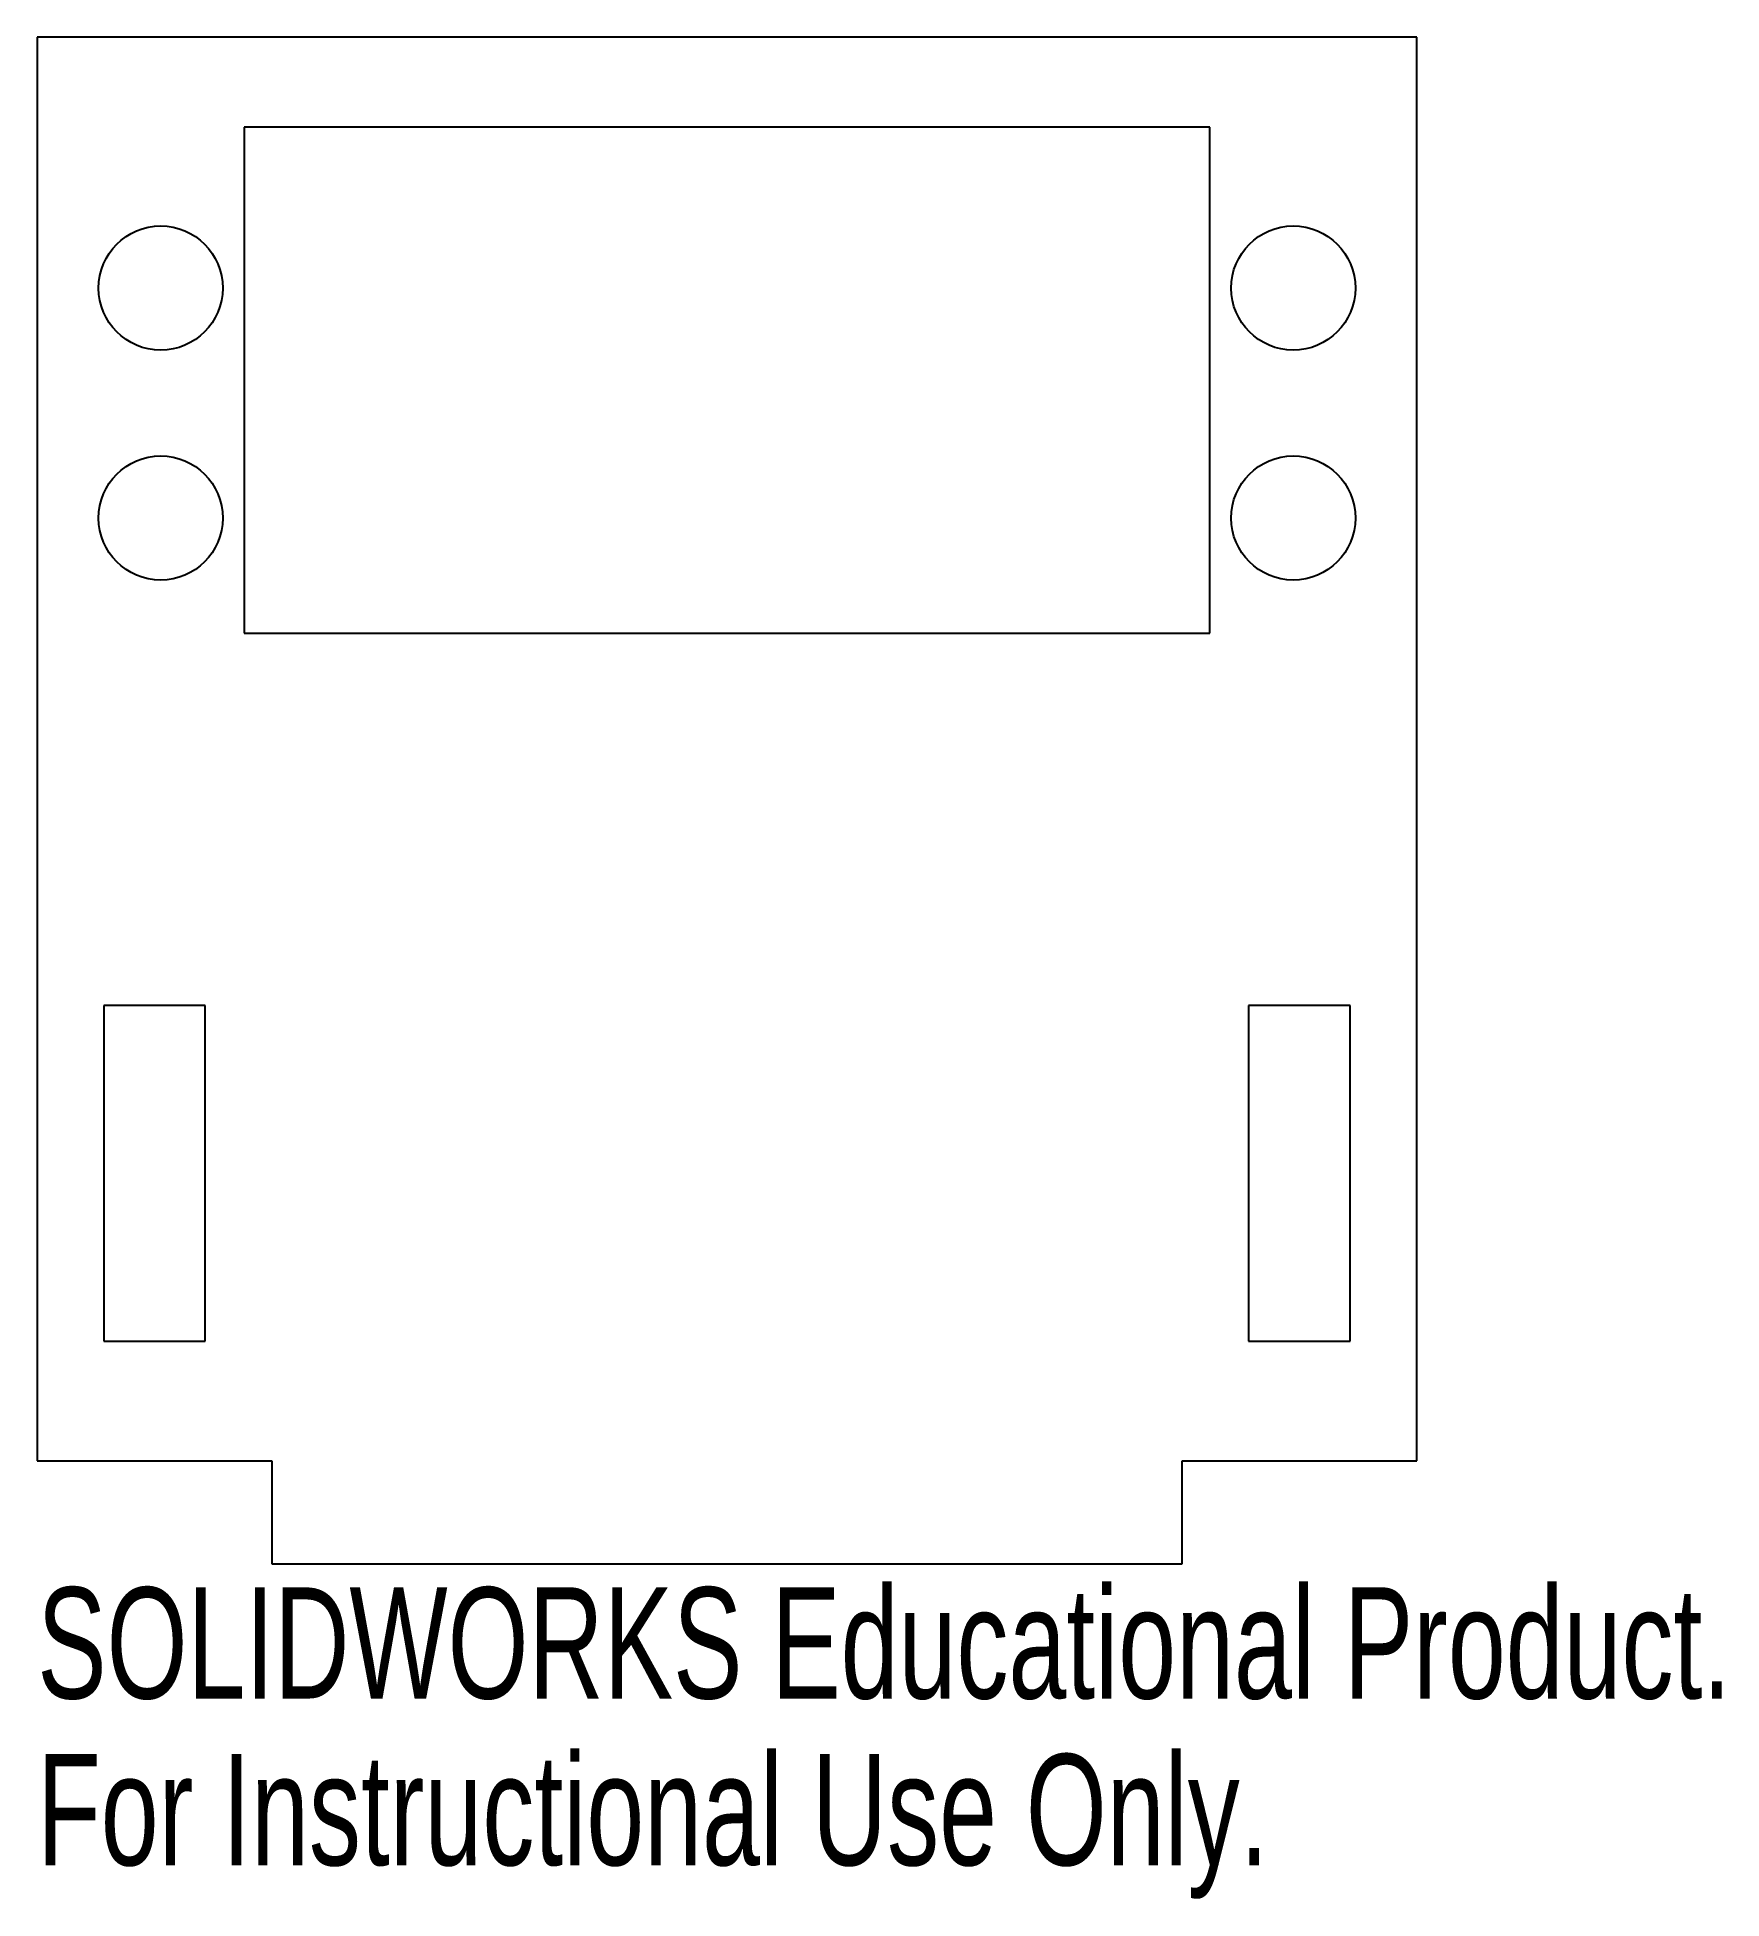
# Model space of a CAD drawing. Header units: millimetres. Extents: x 0 to 73.3, y -19 to 61.9.
import ezdxf

# ---------------------------------------------------------------- set-up
doc = ezdxf.new("R2010")
doc.units = ezdxf.units.MM
doc.styles.add('SLDTEXTSTYLE0', font='TXT', dxfattribs={"width": 0.7})

msp = doc.modelspace()

# ---------------------------------------------------------------- linework, layer by layer
at = {"color": 7, "linetype": 'Continuous', "lineweight": 25}
for p, q in [((0, 61.908), (0, 0)), ((60, 61.908), (0, 61.908)), ((60, 0), (60, 61.908)), ((51, 58), (9, 58)), ((9, 58), (9, 36)), ((51, 36), (51, 58)), ((9, 36), (51, 36)), ((7.31, 19.8), (2.89, 19.8)), ((2.89, 19.8), (2.89, 5.2)), ((7.31, 5.2), (7.31, 19.8)), ((57.11, 19.8), (52.69, 19.8)), ((52.69, 19.8), (52.69, 5.2)), ((57.11, 5.2), (57.11, 19.8)), ((2.89, 5.2), (7.31, 5.2)), ((52.69, 5.2), (57.11, 5.2)), ((0, 0), (10.2, 0)), ((10.2, 0), (10.2, -4.48)), ((49.8, 0), (60, 0)), ((49.8, -4.48), (49.8, 0)), ((10.2, -4.48), (49.8, -4.48))]:
    msp.add_line(p, q, dxfattribs=at)
for centre in [(5.371, 51), (54.63, 51), (5.371, 41), (54.63, 41)]:
    msp.add_circle(centre, 2.7, dxfattribs=at)

# ---------------------------------------------------------------- texts
at = {"color": 7, "linetype": 'Continuous', "char_height": 4.83362, "attachment_point": 1, "style": 'SLDTEXTSTYLE0'}
for s, insert in [('SOLIDWORKS Educational Product.', (0, -5.5)), ('For Instructional Use Only.', (0, -12.75))]:
    msp.add_mtext(s, dxfattribs=dict(at, insert=insert))

doc.saveas('drawing.dxf')
